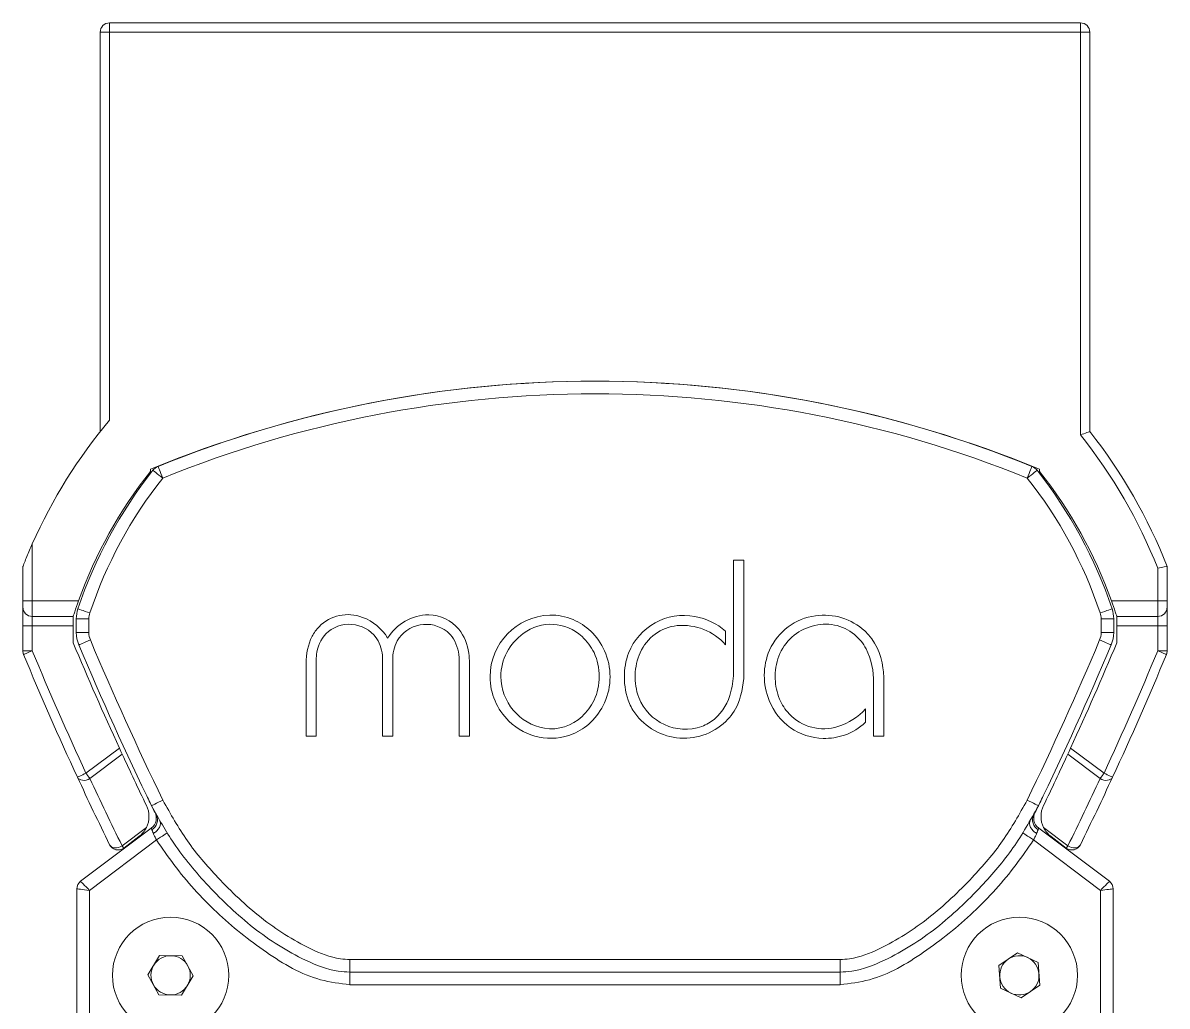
# Model space of a CAD drawing. Header units: inches. Extents: x -2.2 to 18.9, y 3.4 to 18.6.
# Drawn here: x -0.448 to 0.985, y 17.398 to 18.629 of the extents above; entities that cross this region are included whole.
import ezdxf

# ---------------------------------------------------------------- set-up
doc = ezdxf.new("R2010")
doc.units = ezdxf.units.IN
doc.header["$MEASUREMENT"] = 0
doc.layers.add('Graze 2.0 Int', color=7, linetype='Continuous')
doc.layers.add('Honeycomb', color=7, linetype='Continuous')

msp = doc.modelspace()

# ---------------------------------------------------------------- linework, layer by layer
at = {"layer": 'Graze 2.0 Int', "color": 253, "linetype": 'Continuous', "lineweight": 15}
for p, q in [((0.442362, 17.956137), (0.442362, 17.817577)), ((0.455293, 17.956137), (0.442362, 17.956137)), ((0.455293, 17.818628), (0.455293, 17.956137)), ((-0.365012, 17.88258), (-0.38076, 17.88258)), ((-0.38076, 17.865282), (-0.38076, 17.88258)), ((-0.365012, 17.88258), (-0.365012, 17.865282)), ((0.902704, 17.865282), (0.902704, 17.88258)), ((0.918452, 17.88258), (0.902704, 17.88258)), ((0.918452, 17.88258), (0.918452, 17.865282)), ((-0.38076, 17.865282), (-0.365012, 17.865282)), ((0.432375, 17.850062), (0.432375, 17.867145)), ((0.902704, 17.865282), (0.918452, 17.865282)), ((-0.080353, 17.735629), (-0.080353, 17.830771)), ((0.002857, 17.830771), (0.002857, 17.735629)), ((0.015473, 17.735629), (0.015473, 17.830771)), ((0.098788, 17.830771), (0.098788, 17.735629)), ((-0.092968, 17.826776), (-0.092968, 17.735629)), ((0.111718, 17.735629), (0.111718, 17.826776)), ((0.617803, 17.802438), (0.617803, 17.735629)), ((0.630733, 17.735629), (0.630733, 17.801545)), ((0.607815, 17.752975), (0.607815, 17.769953)), ((-0.092968, 17.735629), (-0.080353, 17.735629)), ((0.002857, 17.735629), (0.015473, 17.735629)), ((0.098788, 17.735629), (0.111718, 17.735629)), ((0.617803, 17.735629), (0.630733, 17.735629)), ((-0.28238, 17.64045), (-0.281872, 17.63949)), ((0.819503, 17.639375), (0.820072, 17.64045)), ((-0.375379, 17.553817), (-0.286838, 17.620538)), ((0.82453, 17.620538), (0.913071, 17.553817)), ((-0.280361, 17.6057), (-0.364334, 17.542422)), ((0.902026, 17.542422), (0.818053, 17.6057)), ((-0.380082, 17.243187), (-0.380082, 17.544385)), ((-0.364334, 17.542422), (-0.364334, 17.243266)), ((0.902026, 17.243187), (0.902026, 17.542422)), ((0.917774, 17.544385), (0.917774, 17.243187)), ((-0.27644, 17.460942), (-0.291059, 17.436579)), ((-0.248031, 17.460463), (-0.27644, 17.460942)), ((-0.234241, 17.435621), (-0.248031, 17.460463)), ((-0.038241, 17.455785), (-0.038241, 17.440037)), ((-0.038241, 17.455785), (0.575933, 17.455785)), ((0.575933, 17.455785), (0.575933, 17.440037)), ((0.798133, 17.464427), (0.774706, 17.44835)), ((0.823769, 17.452177), (0.798133, 17.464427)), ((0.774706, 17.44835), (0.776915, 17.420023)), ((0.825979, 17.42385), (0.823769, 17.452177)), ((-0.291059, 17.436579), (-0.277269, 17.411737)), ((-0.24886, 17.411258), (-0.234241, 17.435621)), ((0.575933, 17.440037), (-0.038241, 17.440037)), ((-0.038241, 17.440037), (-0.038241, 17.424289)), ((0.575933, 17.440037), (0.575933, 17.424289)), ((0.575933, 17.424289), (-0.038241, 17.424289)), ((0.776915, 17.420023), (0.802551, 17.407773)), ((0.802551, 17.407773), (0.825979, 17.42385)), ((-0.277269, 17.411737), (-0.24886, 17.411258))]:
    msp.add_line(p, q, dxfattribs=at)
at = {"layer": 'Graze 2.0 Int', "color": 253, "linetype": 'Continuous', "lineweight": 15, "flags": 128}
for points in [[(-0.278416, 18.073486), (-0.278302, 18.073206), (-0.277965, 18.072376), (-0.277419, 18.071027), (-0.276683, 18.069212), (-0.275786, 18.067), (-0.274763, 18.064477), (-0.273654, 18.061739), (-0.272499, 18.058892)], [(0.816108, 18.073486), (0.815994, 18.073206), (0.815658, 18.072376), (0.815111, 18.071027), (0.814375, 18.069212), (0.813479, 18.067), (0.812456, 18.064477), (0.811346, 18.061739), (0.810192, 18.058892)], [(-0.284848, 18.068665), (-0.284611, 18.068477), (-0.283908, 18.067921), (-0.282767, 18.067018), (-0.281231, 18.065802), (-0.27936, 18.064321), (-0.277225, 18.062632), (-0.274909, 18.060799), (-0.272499, 18.058892)], [(0.82254, 18.068665), (0.822303, 18.068477), (0.8216, 18.067921), (0.820459, 18.067018), (0.818924, 18.065802), (0.817052, 18.064321), (0.814917, 18.062632), (0.812601, 18.060799), (0.810192, 18.058892)], [(-0.378737, 17.895038), (-0.37845, 17.894942), (-0.3776, 17.894658), (-0.37622, 17.894198), (-0.374362, 17.893578), (-0.372098, 17.892823), (-0.369515, 17.891962), (-0.366713, 17.891027), (-0.363798, 17.890055)], [(0.901491, 17.890055), (0.904405, 17.891027), (0.907207, 17.891962), (0.90979, 17.892823), (0.912054, 17.893578), (0.913912, 17.894198), (0.915292, 17.894658), (0.916142, 17.894942), (0.916429, 17.895038)], [(-0.363165, 17.856124), (-0.365997, 17.854933), (-0.36872, 17.853788), (-0.37123, 17.852733), (-0.37343, 17.851808), (-0.375235, 17.851048), (-0.376576, 17.850484), (-0.377402, 17.850137), (-0.377681, 17.850019)], [(0.915374, 17.850019), (0.915095, 17.850137), (0.914269, 17.850484), (0.912927, 17.851048), (0.911122, 17.851808), (0.908922, 17.852733), (0.906412, 17.853788), (0.903689, 17.854933), (0.900857, 17.856124)], [(-0.272355, 17.655401), (-0.275119, 17.65406), (-0.277777, 17.65277), (-0.280227, 17.651582), (-0.282374, 17.650541), (-0.284136, 17.649686), (-0.285446, 17.649051), (-0.286252, 17.64866), (-0.286524, 17.648528)], [(0.810047, 17.655401), (0.812811, 17.65406), (0.815469, 17.65277), (0.817919, 17.651582), (0.820066, 17.650541), (0.821828, 17.649686), (0.823138, 17.649051), (0.823944, 17.64866), (0.824216, 17.648528)], [(-0.267111, 17.614212), (-0.267366, 17.614048), (-0.26812, 17.613564), (-0.269344, 17.612777), (-0.270992, 17.611719), (-0.273, 17.610429), (-0.27529, 17.608957), (-0.277776, 17.607361), (-0.280361, 17.6057)], [(0.818053, 17.6057), (0.815468, 17.607361), (0.812983, 17.608957), (0.810692, 17.610429), (0.808684, 17.611719), (0.807036, 17.612777), (0.805812, 17.613564), (0.805058, 17.614048), (0.804803, 17.614212)], [(-0.364334, 17.542422), (-0.367406, 17.542805), (-0.37036, 17.543173), (-0.373083, 17.543512), (-0.375469, 17.54381), (-0.377428, 17.544054), (-0.378883, 17.544235), (-0.379779, 17.544347), (-0.380082, 17.544385)], [(-0.375379, 17.553817), (-0.375166, 17.553598), (-0.374538, 17.55295), (-0.373517, 17.551897), (-0.372144, 17.55048), (-0.37047, 17.548753), (-0.36856, 17.546783), (-0.366488, 17.544645), (-0.364334, 17.542422)], [(0.902026, 17.542422), (0.904181, 17.544645), (0.906253, 17.546783), (0.908162, 17.548753), (0.909836, 17.55048), (0.911209, 17.551897), (0.91223, 17.55295), (0.912859, 17.553598), (0.913071, 17.553817)], [(0.917774, 17.544385), (0.917535, 17.544355), (0.916824, 17.544266), (0.915664, 17.544122), (0.914089, 17.543925), (0.912148, 17.543683), (0.9099, 17.543403), (0.907412, 17.543093), (0.90476, 17.542763), (0.902026, 17.542422)]]:
    msp.add_lwpolyline(points, dxfattribs=at)
at = {"layer": 'Graze 2.0 Int', "color": 253, "linetype": 'Continuous', "lineweight": 15}
for centre in [(-0.26265, 17.4361), (0.800342, 17.4361)]:
    msp.add_circle(centre, 0.072835, dxfattribs=at)
for centre, radius, start, end in [((0.268846, 16.723502), 1.456693, 67.933168, 112.066832), ((0.268846, 16.723502), 1.440945, 67.933168, 112.066832), ((-0.272499, 18.058892), 0.015748, 112.066832, 141.642112), ((0.810192, 18.058892), 0.015748, 38.357888, 67.933168), ((0.162796, 17.714401), 0.570866, 141.642112, 161.553145), ((0.162796, 17.714401), 0.555118, 141.642112, 161.553145), ((0.374896, 17.714401), 0.555118, 18.446855, 38.357888), ((0.374896, 17.714401), 0.570866, 18.446855, 38.357888), ((-0.34139, 17.88258), 0.03937, 161.553145, 180), ((-0.34139, 17.88258), 0.023622, 161.553145, 180), ((-0.040616, 17.837036), 0.050786, 68.854008, 135.366819), ((0.061086, 17.826897), 0.060714, 90.461173, 148.779075), ((0.060099, 17.838289), 0.049322, 39.247711, 89.421202), ((0.215108, 17.809621), 0.077706, 92.171178, 179.715254), ((0.21335, 17.815673), 0.071609, 66.915338, 90.949514), ((0.379967, 17.812917), 0.073966, 78.994746, 158.808865), ((0.38037, 17.807871), 0.078854, 48.737641, 79.981966), ((0.554126, 17.814029), 0.072883, 97.066929, 156.220783), ((0.556188, 17.812779), 0.074401, 47.335631, 98.524641), ((0.879082, 17.88258), 0.023622, 0, 18.446855), ((0.879082, 17.88258), 0.03937, 0, 18.446855), ((-0.041382, 17.837785), 0.049715, 135.361205, 152.572513), ((-0.039262, 17.834668), 0.041098, 78.774026, 128.927426), ((-0.038066, 17.834945), 0.040609, 29.727346, 80.353325), ((-0.04261, 17.827829), 0.06011, 30.533287, 70.247164), ((0.057393, 17.833508), 0.042194, 51.740861, 149.250158), ((0.213591, 17.818793), 0.056979, 46.785315, 127.304534), ((0.212306, 17.812965), 0.07451, 46.598391, 66.993246), ((0.37771, 17.817348), 0.057028, 95.894491, 156.397724), ((0.378365, 17.802212), 0.072157, 41.539629, 95.1781), ((0.55744, 17.812831), 0.062846, 105.360138, 158.385381), ((0.557543, 17.818494), 0.057435, 50.667014, 106.956054), ((-0.34139, 17.865282), 0.03937, 180, 202.809805), ((-0.34139, 17.865282), 0.023622, 180, 202.809805), ((3.432896, 19.452606), 4.11811, 202.809805, 205.875373), ((-0.017802, 17.828015), 0.075177, 154.241603, 180.944391), ((-0.037537, 17.834473), 0.042351, 130.577296, 171.294841), ((0.058592, 17.836633), 0.03901, 32.547555, 50.281104), ((0.047909, 17.831336), 0.050881, 359.362857, 31.103498), ((0.053074, 17.833075), 0.058063, 6.484675, 38.846245), ((0.217178, 17.809973), 0.066215, 125.147179, 179.697097), ((0.208489, 17.811431), 0.065851, 25.958936, 47.936217), ((0.211028, 17.811392), 0.076531, 24.099558, 46.712272), ((0.556032, 17.817744), 0.058977, 27.487768, 49.993805), ((0.55499, 17.813251), 0.074875, 6.003722, 46.417021), ((-2.895204, 19.452606), 4.11811, 334.124627, 337.190195), ((0.879082, 17.865282), 0.023622, 337.190195, 0), ((0.879082, 17.865282), 0.03937, 337.190195, 0), ((3.432896, 19.452606), 4.133859, 202.809805, 205.875373), ((-0.048369, 17.831661), 0.051234, 359.004392, 27.202253), ((0.066699, 17.831661), 0.051234, 152.797861, 180.995722), ((0.207489, 17.810331), 0.080196, 359.769115, 23.759088), ((0.562413, 17.81135), 0.081552, 156.845868, 202.469571), ((0.523892, 17.803881), 0.093922, 359.119595, 25.939714), ((-2.895204, 19.452606), 4.133859, 334.124627, 337.190195), ((-0.018332, 17.830035), 0.062025, 169.927508, 179.320129), ((0.011579, 17.825817), 0.100144, 0.548261, 7.929301), ((0.20501, 17.811141), 0.069118, 359.321925, 24.912425), ((0.386246, 17.810596), 0.080659, 158.883731, 180.417665), ((0.389421, 17.81117), 0.07024, 155.604677, 178.873341), ((0.568282, 17.810757), 0.073719, 159.990854, 182.524809), ((0.331258, 17.81802), 0.111105, 346.203199, 359.771467), ((0.349265, 17.815324), 0.106079, 338.122611, 1.78498), ((0.48557, 17.801859), 0.145164, 359.876008, 7.609835), ((0.214473, 17.810193), 0.077071, 180.137514, 226.198625), ((0.217201, 17.810716), 0.066238, 180.339491, 259.902621), ((0.20542, 17.809571), 0.068707, 335.013456, 0.626816), ((0.207849, 17.809766), 0.079836, 336.187094, 0.173667), ((0.39108, 17.809192), 0.085495, 179.453231, 202.318522), ((0.392985, 17.809292), 0.073863, 177.47095, 199.990379), ((0.565958, 17.809007), 0.071339, 181.2028, 202.154371), ((0.376348, 17.805792), 0.06441, 310.884741, 347.201601), ((0.207622, 17.80982), 0.066826, 312.311247, 334.022586), ((0.210076, 17.809393), 0.07765, 313.475523, 335.775443), ((0.377359, 17.804811), 0.071147, 203.251134, 210.877366), ((0.382106, 17.807386), 0.063017, 201.743946, 289.018133), ((0.384058, 17.803819), 0.069543, 314.235499, 336.236851), ((0.556253, 17.807091), 0.074249, 201.249615, 268.834879), ((0.557244, 17.806409), 0.062294, 202.963631, 223.55083), ((0.214072, 17.80037), 0.055519, 261.209628, 313.954039), ((0.38031, 17.808917), 0.075815, 212.396267, 313.57719), ((0.38312, 17.799348), 0.055112, 290.745574, 309.947316), ((0.554812, 17.803376), 0.058445, 223.038789, 288.266981), ((0.550587, 17.821579), 0.077073, 287.007764, 317.946327), ((0.213289, 17.806647), 0.07371, 224.955347, 292.442191), ((0.213024, 17.805725), 0.072961, 292.910665, 313.777006), ((0.554711, 17.810695), 0.078432, 289.78336, 312.614841), ((0.556556, 17.810086), 0.07725, 268.655387, 288.648413), ((0.100662, 17.842061), 0.432861, 205.033227, 207.759808), ((0.43703, 17.842061), 0.432861, 332.240192, 334.966773), ((-0.296315, 17.633115), 0.015748, 307, 27.760201), ((-0.293599, 17.630814), 0.014459, 301.240672, 24.506049), ((0.831291, 17.630814), 0.014459, 155.493638, 238.759513), ((0.834007, 17.633115), 0.015748, 152.239799, 233), ((-0.368271, 17.544385), 0.011811, 127, 180), ((0.905963, 17.544385), 0.011811, 0, 53), ((-0.26265, 17.4361), 0.024606, 89.033831, 149.033831), ((-0.26265, 17.4361), 0.024606, 29.033831, 89.033831), ((0.800342, 17.4361), 0.024606, 124.459393, 184.459393), ((0.800342, 17.4361), 0.024606, 64.459393, 124.459393), ((0.800342, 17.4361), 0.024606, 4.459393, 64.459393), ((-0.26265, 17.4361), 0.024606, 149.033831, 209.033831), ((-0.26265, 17.4361), 0.024606, 329.033831, 29.033831), ((0.800342, 17.4361), 0.024606, 184.459393, 244.459393), ((0.800342, 17.4361), 0.024606, 304.459393, 4.459393), ((-0.26265, 17.4361), 0.024606, 209.033831, 269.033831), ((-0.26265, 17.4361), 0.024606, 269.033831, 329.033831), ((0.800342, 17.4361), 0.024606, 244.459393, 304.459393)]:
    msp.add_arc(centre, radius, start, end, dxfattribs=at)
for points, knots in [([(-0.038241, 17.440037), (-0.04306, 17.440345), (-0.062381, 17.441581), (-0.104855, 17.458344), (-0.160323, 17.493864), (-0.214226, 17.545098), (-0.257562, 17.596435), (-0.277634, 17.632537), (-0.286524, 17.648528)], [0, 0, 0, 0, 0.04314821, 0.17297445, 0.40134965, 0.63078082, 0.83645667, 1, 1, 1, 1]), ([(-0.272355, 17.655401), (-0.262662, 17.638072), (-0.243251, 17.603371), (-0.201064, 17.554507), (-0.151022, 17.506639), (-0.098454, 17.472971), (-0.059192, 17.457186), (-0.042176, 17.456048), (-0.038241, 17.455785)], [0, 0, 0, 0, 0.1871871, 0.37483622, 0.60756877, 0.83918683, 0.96280407, 1, 1, 1, 1]), ([(0.575933, 17.455785), (0.579868, 17.456048), (0.596884, 17.457186), (0.636147, 17.472971), (0.688714, 17.506639), (0.738757, 17.554507), (0.780943, 17.603371), (0.800354, 17.638072), (0.810047, 17.655401)], [0, 0, 0, 0, 0.03719599, 0.16081317, 0.39243124, 0.62516378, 0.8128129, 1, 1, 1, 1]), ([(0.824216, 17.648528), (0.814148, 17.630505), (0.793987, 17.594418), (0.75017, 17.543547), (0.698032, 17.493847), (0.642545, 17.458346), (0.600074, 17.44158), (0.580752, 17.440345), (0.575933, 17.440037)], [0, 0, 0, 0, 0.18440602, 0.36925001, 0.59867001, 0.82703392, 0.95685386, 1, 1, 1, 1]), ([(-0.275964, 17.628704), (-0.275626, 17.627755), (-0.274952, 17.625858), (-0.27601, 17.622217), (-0.278489, 17.618492), (-0.281242, 17.615965), (-0.283273, 17.614491), (-0.283924, 17.61407), (-0.284308, 17.613822)], [0, 0, 0, 0, 0.22517187, 0.45034623, 0.67551893, 0.90069154, 0.94141484, 1, 1, 1, 1]), ([(-0.275964, 17.628704), (-0.275967, 17.628711), (-0.275974, 17.628722), (-0.275975, 17.628723), (-0.275975, 17.628724)], [0, 0, 0, 0, 0.56820395, 1, 1, 1, 1]), ([(0.822, 17.613822), (0.821616, 17.61407), (0.820965, 17.614491), (0.818934, 17.615965), (0.816182, 17.618492), (0.813702, 17.622217), (0.812644, 17.625858), (0.813319, 17.627755), (0.813656, 17.628704)], [0, 0, 0, 0, 0.05858519, 0.09930851, 0.32448122, 0.54965328, 0.77482803, 1, 1, 1, 1]), ([(0.813667, 17.628724), (0.813667, 17.628723), (0.813666, 17.628722), (0.813659, 17.628709), (0.813656, 17.628704)], [0, 0, 0, 0, 0.57052904, 1, 1, 1, 1]), ([(-0.2861, 17.618452), (-0.286262, 17.618903), (-0.286706, 17.620142), (-0.286787, 17.620384), (-0.286838, 17.620538)], [0, 0, 0, 0, 0.36376564, 1, 1, 1, 1]), ([(-0.2861, 17.618452), (-0.285728, 17.617444), (-0.285234, 17.616101), (-0.284493, 17.614276), (-0.284308, 17.613822)], [0, 0, 0, 0, 0.75091813, 1, 1, 1, 1]), ([(-0.284308, 17.613822), (-0.283819, 17.61271), (-0.282695, 17.610157), (-0.281203, 17.607308), (-0.280361, 17.6057)], [0, 0, 0, 0, 0.4354107, 1, 1, 1, 1]), ([(0.818053, 17.6057), (0.818895, 17.607308), (0.820387, 17.610157), (0.821511, 17.61271), (0.822, 17.613822)], [0, 0, 0, 0, 0.5645893, 1, 1, 1, 1]), ([(0.823792, 17.618452), (0.823421, 17.617444), (0.822926, 17.616101), (0.822185, 17.614276), (0.822, 17.613822)], [0, 0, 0, 0, 0.75091813, 1, 1, 1, 1]), ([(0.82453, 17.620538), (0.824479, 17.620384), (0.824398, 17.620142), (0.823954, 17.618903), (0.823792, 17.618452)], [0, 0, 0, 0, 0.63623436, 1, 1, 1, 1]), ([(-0.038241, 17.424289), (-0.050596, 17.425869), (-0.08821, 17.430679), (-0.145139, 17.464432), (-0.206334, 17.513526), (-0.251019, 17.562821), (-0.273233, 17.595284), (-0.280361, 17.6057)], [0, 0, 0, 0, 0.11939116, 0.36348031, 0.6207851, 0.87832652, 1, 1, 1, 1]), ([(0.818053, 17.6057), (0.810925, 17.595284), (0.788711, 17.562821), (0.744027, 17.513526), (0.682831, 17.464432), (0.625902, 17.430679), (0.588288, 17.425869), (0.575933, 17.424289)], [0, 0, 0, 0, 0.12167348, 0.37921489, 0.63651959, 0.88060884, 1, 1, 1, 1])]:
    msp.add_open_spline(points, degree=3, knots=knots, dxfattribs=at)
at = {"layer": 'Honeycomb', "color": 7, "linetype": 'Continuous', "lineweight": 15}
for p, q in [((-0.350928, 18.117023), (-0.350928, 18.617203)), ((-0.350928, 18.617203), (-0.339116, 18.617203)), ((-0.339116, 18.629014), (0.876809, 18.629014)), ((-0.339116, 18.629014), (-0.339116, 18.617203)), ((-0.339116, 18.617203), (-0.339116, 18.131517)), ((0.876809, 18.617203), (-0.339116, 18.617203)), ((0.876809, 18.629014), (0.876809, 18.617203)), ((0.876809, 18.112893), (0.876809, 18.617203)), ((0.876809, 18.617203), (0.88862, 18.617203)), ((0.88862, 18.617203), (0.88862, 18.117023)), ((-0.287935, 18.067171), (-0.287935, 18.069911)), ((0.825628, 18.069911), (0.825628, 18.067171)), ((-0.435878, 17.976529), (-0.435878, 17.905219)), ((-0.447689, 17.905219), (-0.447689, 17.948181)), ((0.97357, 17.905219), (0.97357, 17.945952)), ((0.985382, 17.948181), (0.985382, 17.905219)), ((-0.435878, 17.905219), (-0.447689, 17.905219)), ((-0.447689, 17.897345), (-0.447689, 17.905219)), ((-0.435878, 17.905219), (-0.435878, 17.885534)), ((-0.435878, 17.905219), (-0.378008, 17.905219)), ((0.9157, 17.905219), (0.97357, 17.905219)), ((0.97357, 17.885534), (0.97357, 17.905219)), ((0.97357, 17.905219), (0.985382, 17.905219)), ((0.985382, 17.905219), (0.985382, 17.897345)), ((-0.447689, 17.873723), (-0.447689, 17.897345)), ((-0.384697, 17.885534), (-0.435878, 17.885534)), ((-0.435878, 17.885534), (-0.435878, 17.873723)), ((-0.384697, 17.885534), (-0.384697, 17.873723)), ((0.97357, 17.885534), (0.922389, 17.885534)), ((0.922389, 17.873723), (0.922389, 17.885534)), ((0.97357, 17.873723), (0.97357, 17.885534)), ((0.985382, 17.897345), (0.985382, 17.873723)), ((-0.435878, 17.873723), (-0.447689, 17.873723)), ((-0.447689, 17.842398), (-0.447689, 17.873723)), ((-0.384697, 17.873723), (-0.435878, 17.873723)), ((-0.435878, 17.873723), (-0.435878, 17.842398)), ((-0.384697, 17.852633), (-0.384697, 17.873723)), ((0.97357, 17.873723), (0.922389, 17.873723)), ((0.922389, 17.873723), (0.922389, 17.852633)), ((0.97357, 17.873723), (0.985382, 17.873723)), ((0.97357, 17.842398), (0.97357, 17.873723)), ((0.985382, 17.873723), (0.985382, 17.842398)), ((-0.435878, 17.842398), (-0.447689, 17.842398)), ((0.97357, 17.842398), (0.985382, 17.842398)), ((-0.36867, 17.689233), (-0.326844, 17.720751)), ((-0.323267, 17.712989), (-0.363644, 17.682563)), ((0.901336, 17.682563), (0.86096, 17.712989)), ((0.864537, 17.720751), (0.906362, 17.689233)), ((-0.323477, 17.598253), (-0.292927, 17.621273)), ((0.830619, 17.621273), (0.861169, 17.598253)), ((-0.302306, 17.609874), (-0.321395, 17.59549)), ((0.859087, 17.59549), (0.839998, 17.609874))]:
    msp.add_line(p, q, dxfattribs=at)
at = {"layer": 'Honeycomb', "color": 7, "linetype": 'Continuous', "lineweight": 15, "flags": 128}
for points in [[(-0.446787, 17.837869), (-0.446577, 17.837956), (-0.445956, 17.838213), (-0.444948, 17.838632), (-0.443592, 17.839195), (-0.441939, 17.839882), (-0.440053, 17.840665), (-0.438006, 17.841514), (-0.435878, 17.842398)], [(0.97357, 17.842398), (0.975699, 17.841514), (0.977745, 17.840665), (0.979631, 17.839882), (0.981284, 17.839195), (0.98264, 17.838632), (0.983648, 17.838213), (0.984269, 17.837956), (0.984479, 17.837869)], [(-0.379389, 17.684272), (-0.379183, 17.684367), (-0.378573, 17.684649), (-0.377583, 17.685108), (-0.37625, 17.685725), (-0.374625, 17.686477), (-0.372772, 17.687334), (-0.370761, 17.688265), (-0.36867, 17.689233)], [(-0.379389, 17.684272), (-0.378402, 17.682787), (-0.376967, 17.6816), (-0.37515, 17.680763), (-0.373034, 17.680318), (-0.370717, 17.680282), (-0.368306, 17.680659), (-0.365911, 17.681431), (-0.363644, 17.682563)], [(-0.363644, 17.682563), (-0.364161, 17.683249), (-0.364721, 17.683992), (-0.36532, 17.684786), (-0.36595, 17.685623), (-0.366607, 17.686494), (-0.367284, 17.687392), (-0.367974, 17.688308), (-0.36867, 17.689233)], [(0.906362, 17.689233), (0.905666, 17.688308), (0.904976, 17.687392), (0.904299, 17.686494), (0.903642, 17.685623), (0.903012, 17.684786), (0.902413, 17.683992), (0.901853, 17.683249), (0.901336, 17.682563)], [(0.901336, 17.682563), (0.903603, 17.681431), (0.905998, 17.680659), (0.908409, 17.680282), (0.910726, 17.680318), (0.912842, 17.680763), (0.914659, 17.6816), (0.916094, 17.682787), (0.917081, 17.684272)], [(0.906362, 17.689233), (0.908454, 17.688265), (0.910464, 17.687334), (0.912317, 17.686477), (0.913942, 17.685725), (0.915275, 17.685108), (0.916265, 17.684649), (0.916875, 17.684367), (0.917081, 17.684272)], [(-0.339108, 17.599724), (-0.338098, 17.59827), (-0.336654, 17.597117), (-0.334841, 17.596317), (-0.332741, 17.595907), (-0.33045, 17.595904), (-0.32807, 17.596309), (-0.32571, 17.597104), (-0.323477, 17.598253)], [(-0.321395, 17.59549), (-0.321429, 17.595535), (-0.321531, 17.595671), (-0.321701, 17.595896), (-0.321936, 17.596208), (-0.322234, 17.596604), (-0.322593, 17.597079), (-0.323008, 17.597631), (-0.323477, 17.598253)], [(0.861169, 17.598253), (0.8607, 17.597631), (0.860285, 17.597079), (0.859926, 17.596604), (0.859628, 17.596208), (0.859393, 17.595896), (0.859224, 17.595671), (0.859121, 17.595535), (0.859087, 17.59549)], [(0.861169, 17.598253), (0.863402, 17.597104), (0.865762, 17.596309), (0.868142, 17.595904), (0.870433, 17.595907), (0.872533, 17.596317), (0.874346, 17.597117), (0.87579, 17.59827), (0.8768, 17.599724)]]:
    msp.add_lwpolyline(points, dxfattribs=at)
at = {"layer": 'Honeycomb', "color": 7, "linetype": 'Continuous', "lineweight": 15}
for centre, radius, start, end in [((-0.339117, 18.617203), 0.011811, 90, 180), ((0.876809, 18.617203), 0.011811, 0, 90), ((0.268846, 16.719565), 1.46063, 67.592418, 112.407582), ((0.162796, 17.710465), 0.655135, 140.00686, 156.038555), ((0.374896, 17.710465), 0.655135, 21.275364, 38.357888), ((0.374896, 17.710465), 0.643324, 21.472073, 38.722308), ((0.162796, 17.710465), 0.574803, 141.642112, 160.194998), ((0.374896, 17.710465), 0.574803, 19.805002, 38.357888), ((-0.435878, 17.897345), 0.011811, 180, 270), ((0.97357, 17.897345), 0.011811, 270, 0), ((-0.435878, 17.842398), 0.011811, 180, 202.547673), ((3.432896, 19.448669), 4.188976, 202.547673, 204.835587), ((3.432896, 19.448669), 4.137795, 202.688532, 204.682777), ((-2.895204, 19.448669), 4.137795, 335.317223, 337.311468), ((-2.895204, 19.448669), 4.188976, 335.164413, 337.452327), ((0.97357, 17.842398), 0.011811, 337.452327, 0), ((3.432896, 19.448669), 4.200787, 202.547673, 204.835587), ((-2.895204, 19.448669), 4.200787, 335.164413, 337.452327), ((3.432896, 19.448669), 4.137795, 204.80112, 205.785286), ((-2.895204, 19.448669), 4.137795, 334.214714, 335.19888), ((3.432896, 19.448669), 4.200787, 204.835587, 206.112974), ((-2.895204, 19.448669), 4.200787, 333.887026, 335.164413), ((3.437922, 19.441999), 4.188976, 204.835587, 206.112974), ((-2.90023, 19.441999), 4.188976, 333.887026, 335.164413), ((-0.321261, 17.635028), 0.031496, 334.106007, 25.785286), ((0.858953, 17.635028), 0.031496, 154.214714, 205.893993), ((-0.328503, 17.604922), 0.011811, 206.112974, 307), ((0.866195, 17.604922), 0.011811, 233, 333.887026)]:
    msp.add_arc(centre, radius, start, end, dxfattribs=at)
for points, knots in [([(0.88862, 18.117023), (0.88862, 18.117023), (0.887246, 18.116545), (0.882836, 18.115007), (0.879797, 18.113943), (0.876809, 18.112893)], [0, 0, 0, 0, 0.5, 0.5, 1, 1, 1, 1]), ([(-0.447689, 17.948181), (-0.447689, 17.948181), (-0.447395, 17.948937), (-0.446652, 17.950831), (-0.446198, 17.951978), (-0.444784, 17.955525), (-0.443746, 17.958085), (-0.440516, 17.965902), (-0.43825, 17.971192), (-0.435878, 17.976529)], [0, 0, 0, 0, 0.125, 0.125, 0.25, 0.25, 0.5, 0.5, 1, 1, 1, 1]), ([(0.985382, 17.948181), (0.985382, 17.948181), (0.984074, 17.947935), (0.979702, 17.947112), (0.976619, 17.94653), (0.97357, 17.945952)], [0, 0, 0, 0, 0.5, 0.5, 1, 1, 1, 1]), ([(-0.378008, 17.905219), (-0.37982, 17.900189), (-0.381521, 17.895215), (-0.383979, 17.887808), (-0.384697, 17.885534), (-0.384697, 17.885534)], [0, 0, 0, 0, 0.5, 0.5, 1, 1, 1, 1]), ([(0.922389, 17.885534), (0.922389, 17.885534), (0.921667, 17.887819), (0.919224, 17.895183), (0.91751, 17.900193), (0.9157, 17.905219)], [0, 0, 0, 0, 0.5, 0.5, 1, 1, 1, 1]), ([(-0.292927, 17.621273), (-0.294068, 17.618923), (-0.295435, 17.616833), (-0.298575, 17.613042), (-0.300377, 17.611328), (-0.302306, 17.609874)], [0, 0, 0, 0, 0.5, 0.5, 1, 1, 1, 1]), ([(0.830619, 17.621273), (0.83176, 17.618923), (0.833127, 17.616833), (0.836267, 17.613042), (0.83807, 17.611328), (0.839998, 17.609874)], [0, 0, 0, 0, 0.5, 0.5, 1, 1, 1, 1])]:
    msp.add_open_spline(points, degree=3, knots=knots, dxfattribs=at)
for points in [[(-0.326844, 17.720751), (-0.325517, 17.717863), (-0.324221, 17.715052), (-0.323267, 17.712989)], [(0.86096, 17.712989), (0.861913, 17.715052), (0.86321, 17.717864), (0.864537, 17.720751)]]:
    msp.add_open_spline(points, degree=3, dxfattribs=at)

doc.saveas('drawing.dxf')
